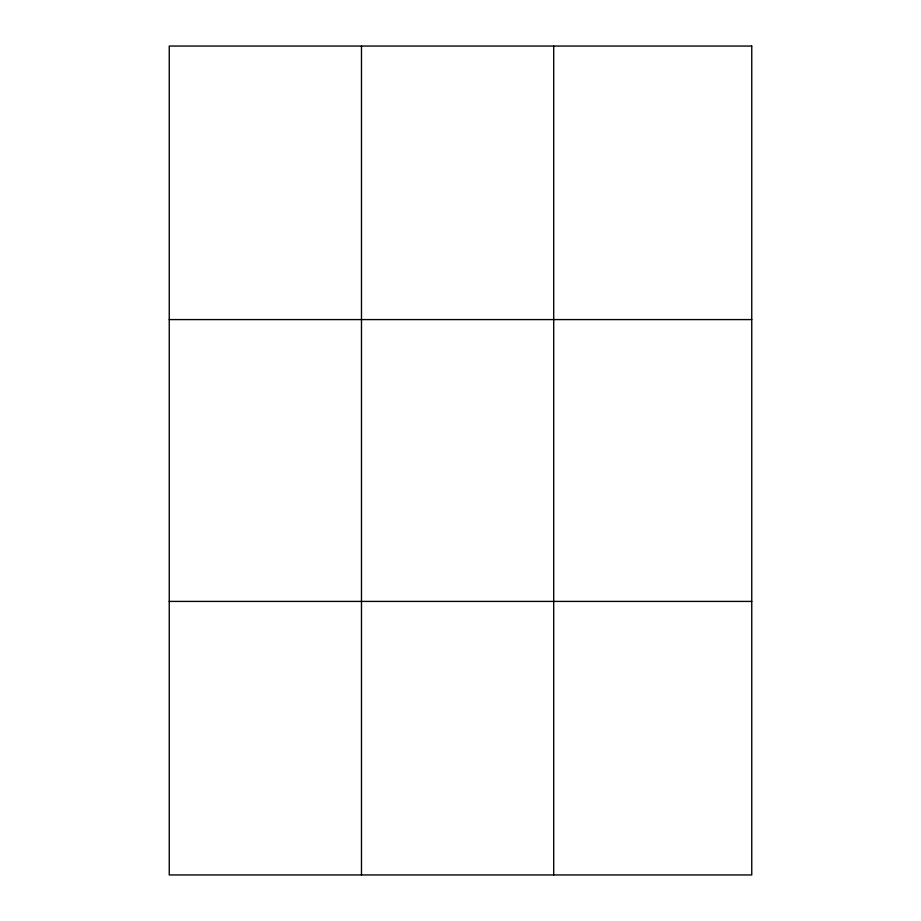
<?xml version="1.0" encoding="UTF-8"?>
<svg xmlns="http://www.w3.org/2000/svg" width="921" height="921" viewBox="0 0 921 921"><rect width="100%" height="100%" fill="white"/><g stroke="black" fill="none" stroke-linecap="round" stroke-linejoin="round"><path stroke-width="1.38" d="M361.481 874.95L361.481 46.05M553.705 874.95L553.705 46.05M169.245 319.587L751.755 319.587M169.245 601.413L751.755 601.413M751.755 46.05L751.755 874.95L169.245 874.95L169.245 46.05L751.755 46.05"/></g></svg>
